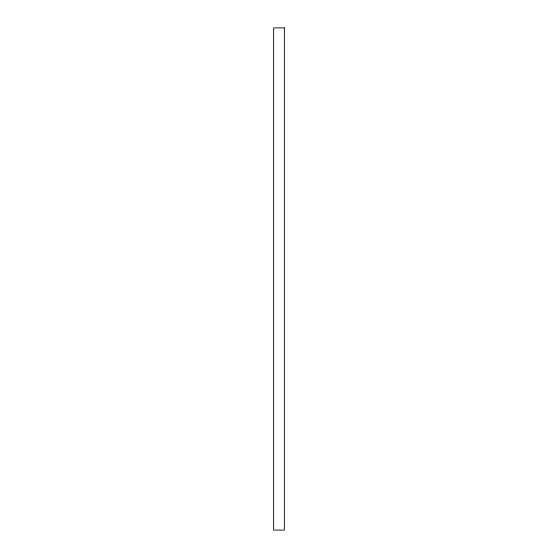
<?xml version="1.0" encoding="UTF-8"?>
<svg xmlns="http://www.w3.org/2000/svg" width="558" height="558" viewBox="0 0 558 558"><rect width="100%" height="100%" fill="white"/><g stroke="black" fill="none" stroke-linecap="round" stroke-linejoin="round"><path stroke-width="0.84" d="M284.35 27.9L273.65 27.9L273.65 530.1L284.35 530.1L284.35 27.9"/></g></svg>
